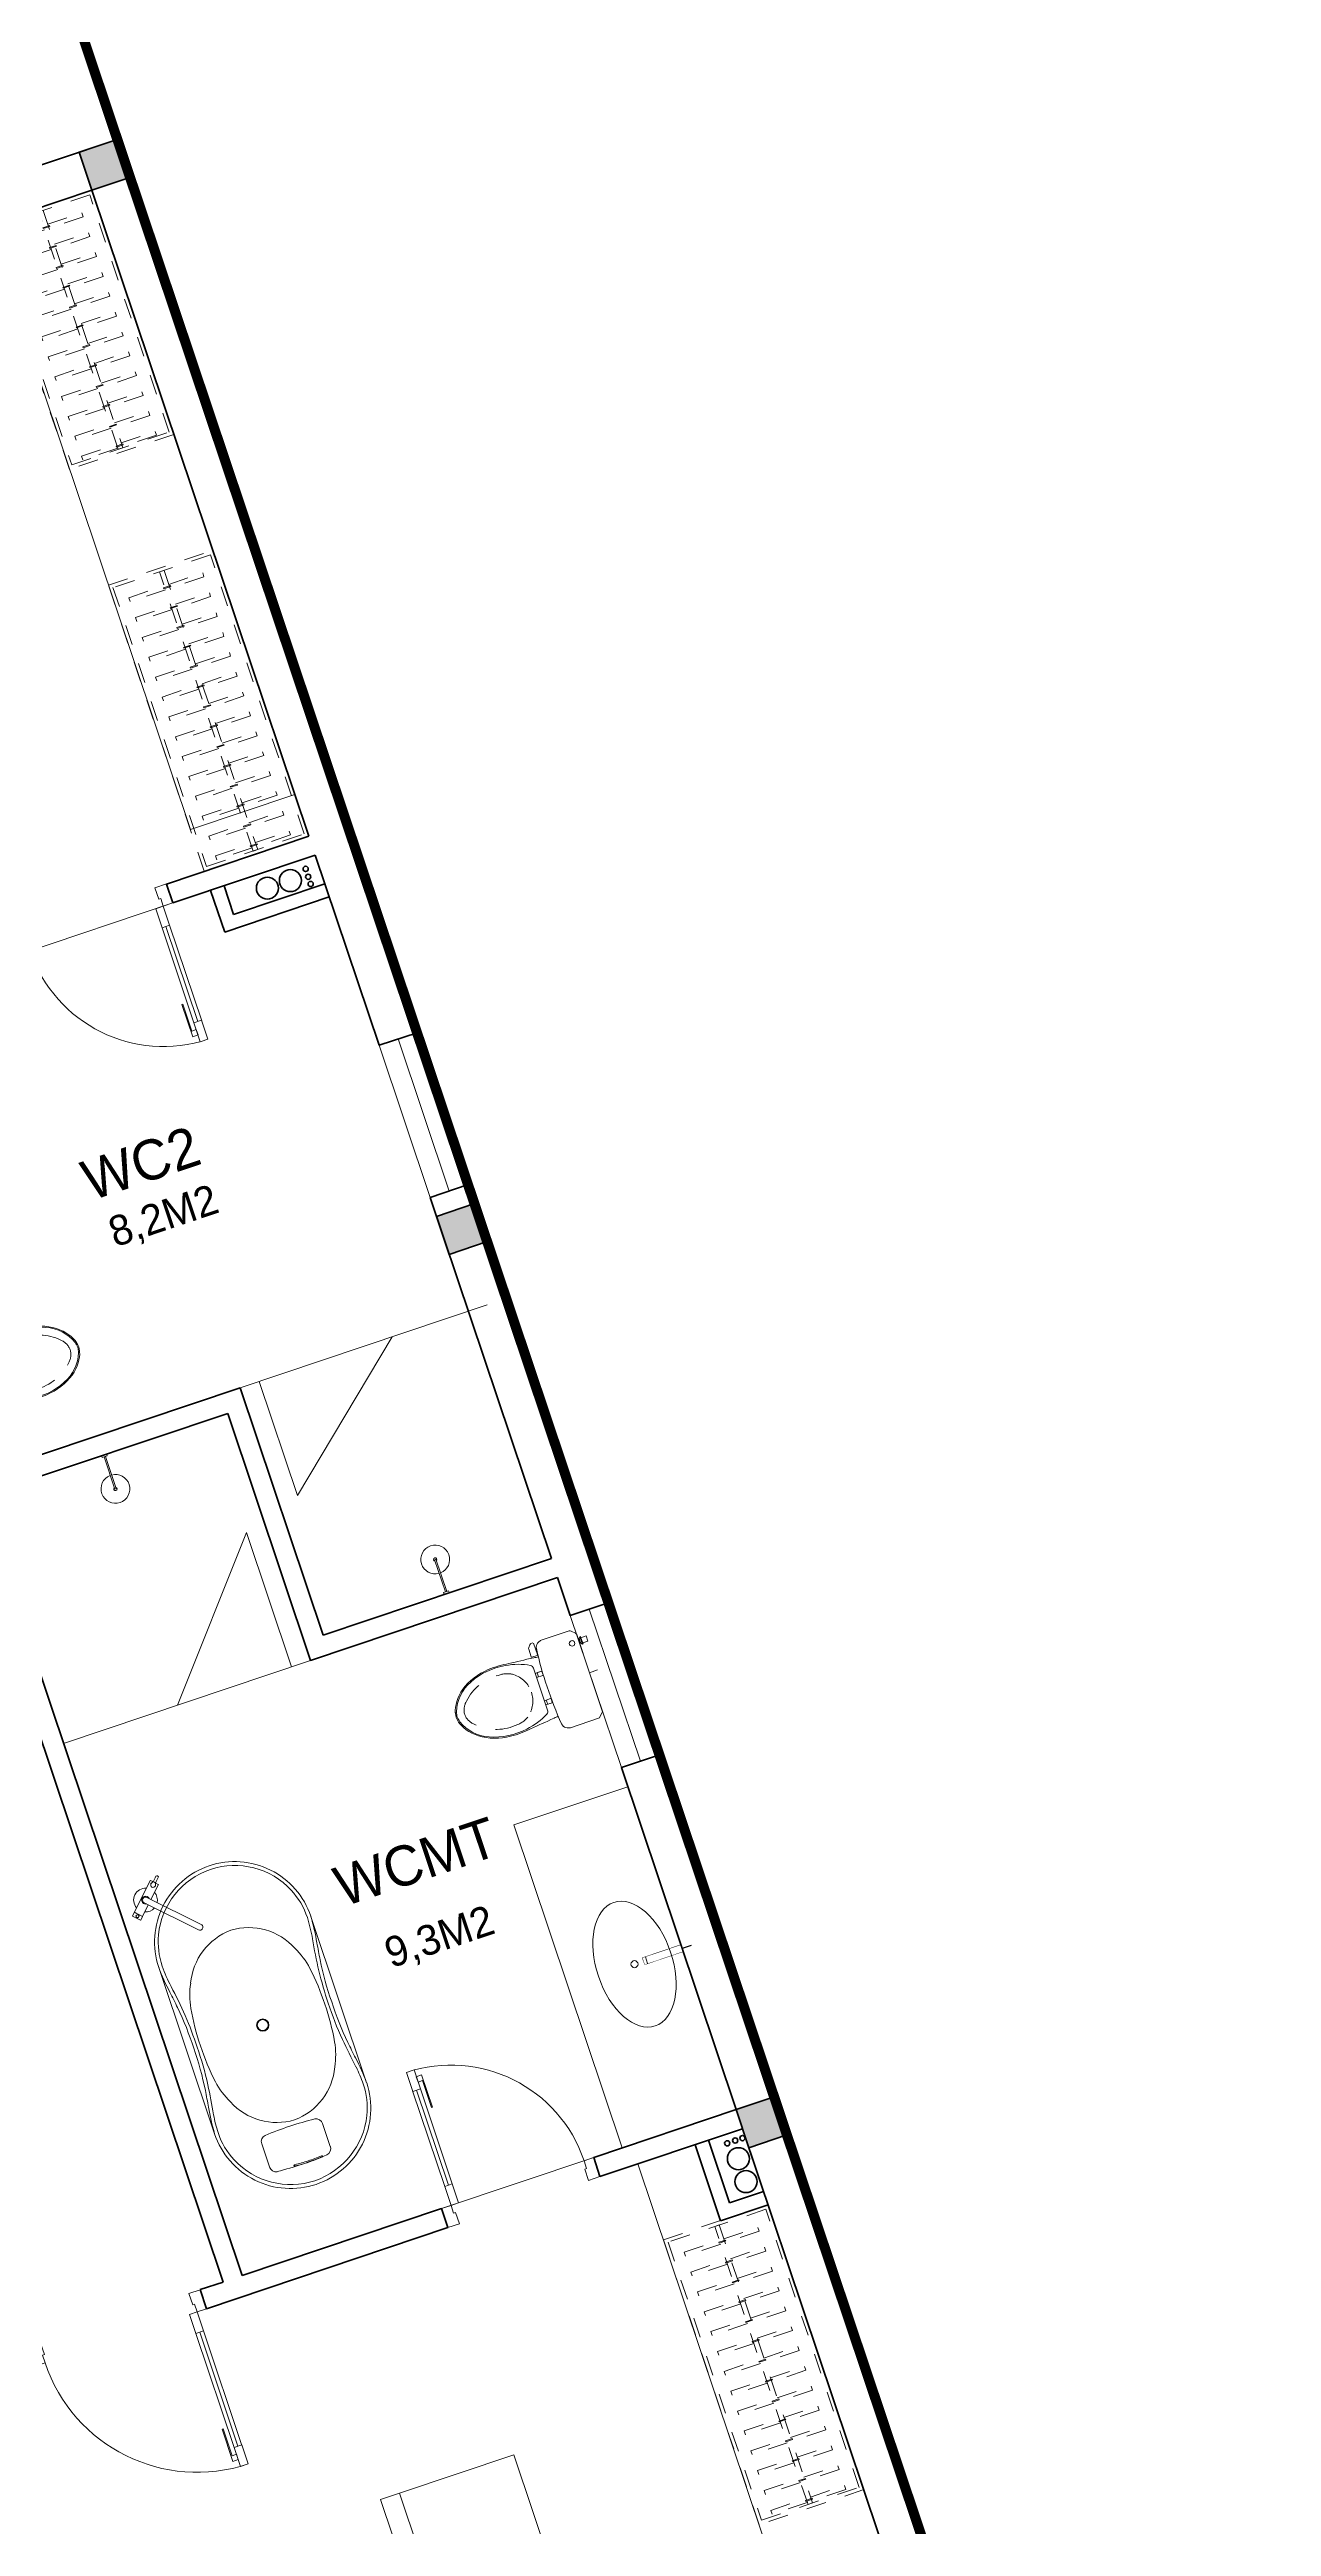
# Model space of a CAD drawing. Header units: metres. Extents: x 568332 to 569219, y 2065964 to 2066430.
# Drawn here: x 568591.53 to 568597.63, y 2066039.25 to 2066051.61 of the extents above; entities that cross this region are included whole.
import ezdxf

# ---------------------------------------------------------------- set-up
doc = ezdxf.new("R2010")
doc.units = ezdxf.units.M
for name, pattern in [('$AUDIT_BAD_LTYPE2', [0]), ('CENTER', [2, 1.25, -0.25, 0.25, -0.25]), ('HIDDEN', [0.375, 0.25, -0.125]), ('X-5M-G-MB PHONGNGU$0$HIDDEN2', [0.1875, 0.125, -0.0625]), ('xref-thap C (mb tang 32-2)$0$HIDDEN', [0.375, 0.25, -0.125])]:
    doc.linetypes.add(name, pattern=pattern)
doc.layers.get('0').update_dxf_attribs({"linetype": 'CONTINUOUS'})
doc.layers.get('DEFPOINTS').update_dxf_attribs({"linetype": 'CONTINUOUS'})
for name, color, linetype, lineweight in [('-CONCRETE', 1, 'CONTINUOUS', 35), ('-DOOR', 137, 'CONTINUOUS', 9), ('-FURNITURE', 46, 'CONTINUOUS', 9), ('-STEEL1', 1, 'CONTINUOUS', 35), ('-WALL', 4, 'CONTINUOUS', 35), ('TEXT25', 2, 'CONTINUOUS', 13)]:
    doc.layers.add(name, color=color, linetype=linetype, lineweight=lineweight)
doc.layers.add('-RANH GIOI LO DAT', color=12, linetype='CONTINUOUS')
doc.layers.add('ChiaLo', color=128, linetype='CENTER')
doc.styles.add('SVN_AVO_thuong', font='')
doc.styles.add('T1', font='', dxfattribs={"height": 200})
doc.styles.get('SVN_AVO_thuong').set_extended_font_data('SVN-Avo')
doc.styles.get('T1').set_extended_font_data('VNgeometric Light')

# ---------------------------------------------------------------- blocks, each defined once
blk = doc.blocks.new('*U204')
at = {"linetype": 'X-5M-G-MB PHONGNGU$0$HIDDEN2'}
for points in [[(0, 600), (0, 0), (1642, 0), (1642, 600)], [(1622, 580), (1622, 20), (20, 20), (20, 580)], [(1622, 287), (1622, 313), (20, 313), (20, 287)], [(114, 319), (109, 319), (109, 280), (114, 280)], [(228, 319), (223, 319), (223, 280), (228, 280)], [(342, 319), (337, 319), (337, 280), (342, 280)], [(456, 319), (451, 319), (451, 280), (456, 280)], [(570, 319), (565, 319), (565, 280), (570, 280)], [(684, 319), (679, 319), (679, 280), (684, 280)], [(798, 319), (793, 319), (793, 280), (798, 280)], [(912, 319), (907, 319), (907, 280), (912, 280)], [(1026, 319), (1021, 319), (1021, 280), (1026, 280)], [(1140, 319), (1135, 319), (1135, 280), (1140, 280)], [(1254, 319), (1249, 319), (1249, 280), (1254, 280)], [(1368, 319), (1363, 319), (1363, 280), (1368, 280)], [(1482, 319), (1477, 319), (1477, 280), (1482, 280)], [(1596, 319), (1591, 319), (1591, 280), (1596, 280)]]:
    blk.add_lwpolyline(points, close=True, dxfattribs=at)
for points in [[(122, 313), (122, 515), (100, 515), (100, 313)], [(236, 313), (236, 515), (214, 515), (214, 313)], [(350, 313), (350, 515), (328, 515), (328, 313)], [(464, 313), (464, 515), (442, 515), (442, 313)], [(578, 313), (578, 515), (556, 515), (556, 313)], [(692, 313), (692, 515), (670, 515), (670, 313)], [(806, 313), (806, 515), (784, 515), (784, 313)], [(920, 313), (920, 515), (898, 515), (898, 313)], [(1034, 313), (1034, 515), (1012, 515), (1012, 313)], [(1148, 313), (1148, 515), (1126, 515), (1126, 313)], [(1262, 313), (1262, 515), (1240, 515), (1240, 313)], [(1376, 313), (1376, 515), (1354, 515), (1354, 313)], [(1490, 313), (1490, 515), (1468, 515), (1468, 313)], [(1604, 313), (1604, 515), (1582, 515), (1582, 313)], [(100, 287), (100, 92), (122, 92), (122, 287)], [(214, 287), (214, 92), (236, 92), (236, 287)], [(328, 287), (328, 92), (350, 92), (350, 287)], [(442, 287), (442, 92), (464, 92), (464, 287)], [(556, 287), (556, 92), (578, 92), (578, 287)], [(670, 287), (670, 92), (692, 92), (692, 287)], [(784, 287), (784, 92), (806, 92), (806, 287)], [(898, 287), (898, 92), (920, 92), (920, 287)], [(1012, 287), (1012, 92), (1034, 92), (1034, 287)], [(1126, 287), (1126, 92), (1148, 92), (1148, 287)], [(1240, 287), (1240, 92), (1262, 92), (1262, 287)], [(1354, 287), (1354, 92), (1376, 92), (1376, 287)], [(1468, 287), (1468, 92), (1490, 92), (1490, 287)], [(1582, 287), (1582, 92), (1604, 92), (1604, 287)]]:
    blk.add_lwpolyline(points, dxfattribs=at)
blk = doc.blocks.new('*U187')
at = {"linetype": 'X-5M-G-MB PHONGNGU$0$HIDDEN2'}
for points in [[(0, 600), (0, 0), (1636, 0), (1636, 600)], [(1616, 580), (1616, 20), (20, 20), (20, 580)], [(1616, 287), (1616, 313), (20, 313), (20, 287)], [(114, 319), (109, 319), (109, 280), (114, 280)], [(228, 319), (223, 319), (223, 280), (228, 280)], [(342, 319), (337, 319), (337, 280), (342, 280)], [(456, 319), (451, 319), (451, 280), (456, 280)], [(570, 319), (565, 319), (565, 280), (570, 280)], [(684, 319), (679, 319), (679, 280), (684, 280)], [(798, 319), (793, 319), (793, 280), (798, 280)], [(912, 319), (907, 319), (907, 280), (912, 280)], [(1026, 319), (1021, 319), (1021, 280), (1026, 280)], [(1140, 319), (1135, 319), (1135, 280), (1140, 280)], [(1254, 319), (1249, 319), (1249, 280), (1254, 280)], [(1368, 319), (1363, 319), (1363, 280), (1368, 280)], [(1482, 319), (1477, 319), (1477, 280), (1482, 280)], [(1596, 319), (1591, 319), (1591, 280), (1596, 280)]]:
    blk.add_lwpolyline(points, close=True, dxfattribs=at)
for points in [[(122, 313), (122, 515), (100, 515), (100, 313)], [(236, 313), (236, 515), (214, 515), (214, 313)], [(350, 313), (350, 515), (328, 515), (328, 313)], [(464, 313), (464, 515), (442, 515), (442, 313)], [(578, 313), (578, 515), (556, 515), (556, 313)], [(692, 313), (692, 515), (670, 515), (670, 313)], [(806, 313), (806, 515), (784, 515), (784, 313)], [(920, 313), (920, 515), (898, 515), (898, 313)], [(1034, 313), (1034, 515), (1012, 515), (1012, 313)], [(1148, 313), (1148, 515), (1126, 515), (1126, 313)], [(1262, 313), (1262, 515), (1240, 515), (1240, 313)], [(1376, 313), (1376, 515), (1354, 515), (1354, 313)], [(1490, 313), (1490, 515), (1468, 515), (1468, 313)], [(1604, 313), (1604, 515), (1582, 515), (1582, 313)], [(100, 287), (100, 92), (122, 92), (122, 287)], [(214, 287), (214, 92), (236, 92), (236, 287)], [(328, 287), (328, 92), (350, 92), (350, 287)], [(442, 287), (442, 92), (464, 92), (464, 287)], [(556, 287), (556, 92), (578, 92), (578, 287)], [(670, 287), (670, 92), (692, 92), (692, 287)], [(784, 287), (784, 92), (806, 92), (806, 287)], [(898, 287), (898, 92), (920, 92), (920, 287)], [(1012, 287), (1012, 92), (1034, 92), (1034, 287)], [(1126, 287), (1126, 92), (1148, 92), (1148, 287)], [(1240, 287), (1240, 92), (1262, 92), (1262, 287)], [(1354, 287), (1354, 92), (1376, 92), (1376, 287)], [(1468, 287), (1468, 92), (1490, 92), (1490, 287)], [(1582, 287), (1582, 92), (1604, 92), (1604, 287)]]:
    blk.add_lwpolyline(points, dxfattribs=at)
blk = doc.blocks.new('A$C18091ED7')
for p, q in [((0, -42), (0, 0)), ((146, -27), (179, -27)), ((146, -27), (146, -30)), ((146, -30), (166, -30)), ((153, -37), (146, -30)), ((152, 0), (152, -27)), ((152, 0), (179, 0)), ((153, -37), (166, -37)), ((153, -40), (153, -37)), ((153, -40), (178, -40)), ((153, -40), (178, -40)), ((153, -40), (153, -42)), ((185, -30), (166, -30)), ((178, -37), (166, -37)), ((185, -30), (178, -37)), ((178, -37), (178, -40)), ((178, -40), (178, -42)), ((179, 0), (179, -27)), ((179, -27), (185, -27)), ((185, -27), (185, -30)), ((-83, -267), (-83, -300)), ((-83, -278), (-83, -288)), ((-61, -290), (-83, -290)), ((-63, -265), (-81, -265)), ((-61, -267), (-61, -300)), ((61, -267), (61, -300)), ((61, -290), (83, -290)), ((63, -265), (81, -265)), ((83, -267), (83, -300)), ((83, -278), (83, -288)), ((165, -262), (165, -290)), ((168, -260), (228, -260)), ((168, -292), (207, -292)), ((231, -274), (231, -262))]:
    blk.add_line(p, q)
for points in [[(230, -219, -0.137407), (225, -235), (222, -241, -0.236081), (198, -255, -0.051961), (-198, -255, -0.236081), (-222, -241), (-225, -235, -0.137407), (-230, -219), (-230, -72, -0.198912), (-226, -63), (-209, -46, -0.198912), (-200, -42), (0, -42), (200, -42, -0.198912), (209, -46), (226, -63, -0.198912), (230, -72)], [(144, -619, -0.212405), (26, -734, -0.027685), (-1, -739, -0.022279), (-26, -734, -0.212405), (-144, -619, -0.142796), (-167, -428, -0.093005), (-128, -309, -0.256439), (-111, -300), (0, -300), (111, -300, -0.256439), (128, -309, -0.093005), (167, -428, -0.142796)]]:
    blk.add_lwpolyline(points, format="xyb", close=True)
at = {"linetype": 'xref-thap C (mb tang 32-2)$0$HIDDEN', "ltscale": 100}
blk.add_lwpolyline([(61, -669, -0.199031), (0, -699, -0.199031), (-61, -669, -0.218924), (-132, -478, -0.153791), (-112, -404, -0.236701), (0, -348, -0.236701), (112, -404, -0.153791), (132, -478, -0.218924)], format="xyb", close=True, dxfattribs=at)
blk.add_circle((166, -78), 13.9)
for centre, radius, start, end in [((-81, -267), 1.98, 90, 180), ((-63, -267), 1.98, 0, 90), ((63, -267), 1.98, 90, 180), ((81, -267), 1.98, 0, 90), ((168, -262), 2.47, 90, 180), ((168, -290), 2.47, 180, 270), ((207, -277), 15.5, 270, 306.4659), ((168, -225), 80.1, 306.4659, 320.3123), ((228, -274), 2.47, 320.3123, 0)]:
    blk.add_arc(centre, radius, start, end)
for points in [[(-156, -259), (-157, -267), (-164, -328), (-169, -385), (-184, -528), (-136, -679), (-50, -735), (-20, -741), (0, -744)], [(156, -259), (157, -267), (164, -328), (169, -385), (184, -528), (136, -679), (50, -735), (20, -741), (0, -744)]]:
    blk.add_open_spline(points, degree=3, knots=[130.613938, 130.613938, 130.613938, 130.613938, 152.852109, 311.129351, 417.703951, 561.383393, 697.692632, 710.812262, 710.812262, 710.812262, 710.812262])
blk = doc.blocks.new('shower')
for points in [[(180919, -32316), (180912, -32316), (180912, -32147), (180919, -32147)], [(180929, -32327), (180902, -32327), (180902, -32316), (180929, -32316)]]:
    blk.add_lwpolyline(points, close=True)
for radius, start, end in [(72, 272.7907, 267.2093), (8.35, 294.8355, 245.1645)]:
    blk.add_arc((180916, -32147), radius, start, end)
blk = doc.blocks.new('A$C52EE6B0C')
for p, q in [((-17.21, 15.73), (17.22, 15.73)), ((-17.21, -15.76), (17.25, -15.76))]:
    blk.add_line(p, q)
for radius in [1.2, 1.06]:
    blk.add_circle((0, -0.01), radius)
for centre, radius, start, end in [((-17.24, -0.01), 15.75, 90, 180.006), ((-17.26, 0.1), 14.92, 89.8926, 114.0143), ((-18.18, -21.57), 37.31, 80.3254, 88.5595), ((-17.86, -16.41), 31.44, 80.9553, 88.8517), ((3.49, 116.01), 102.69, 260.8064, 264.3565), ((10, 158.8), 145.24, 261.3218, 262.6566), ((-0.88, 77.07), 62.8, 262.9723, 270.8035), ((0.89, 77.07), 62.8, 269.1965, 277.0277), ((-18.44, 226.88), 214.55, 276.9922, 278.5968), ((-9.99, 158.8), 145.24, 277.3434, 278.6782), ((18.19, -21.57), 37.31, 91.4405, 99.6746), ((17.5, -11.01), 26.04, 90.5716, 98.5262), ((17.38, 0.65), 14.38, 65.524, 90.5716), ((17.25, -0.01), 15.75, 359.994, 90), ((-17.21, 0), 15.03, 114.0143, 180.0588), ((-7.45, -0.4), 12.19, 113.3669, 178.172), ((-5.42, -2.21), 14.69, 98.5198, 117.8513), ((-0.26, -36.68), 49.55, 89.6984, 98.5198), ((-0.44, 89.41), 75.84, 265.3361, 270.3355), ((0.58, 84.46), 70.9, 269.5363, 275.751), ((0.27, -36.68), 49.55, 81.4802, 90.3016), ((5.43, -2.21), 14.69, 62.1487, 81.4802), ((7.46, -0.4), 12.19, 1.828, 66.6331), ((17.03, -0.12), 15.22, 0.4019, 65.524), ((28.3, 2.77), 0.286, 160.8079, 185.6776), ((1.03, 0.06), 27.11, 359.8448, 5.6776), ((28.15, 2.82), 0.123, 123.4741, 160.8079), ((28.12, 2.87), 0.0732, 85.7912, 123.4741), ((28.11, 2.83), 0.109, 39.0943, 85.7912), ((27.99, 2.72), 0.275, 4.9413, 41.0024), ((1.84, 0.05), 26.56, 359.8607, 5.8154), ((-17.24, -0.02), 15.75, 179.994, 270), ((-17.21, -0.03), 15.03, 179.9411, 245.9857), ((-7.45, 0.37), 12.19, 181.828, 246.6331), ((7.46, 0.37), 12.19, 293.3669, 358.172), ((17.25, -0.02), 15.75, 270, 0.006), ((17.03, 0.09), 15.22, 294.476, 359.5981), ((1.03, -0.09), 27.11, 354.3224, 0.1552), ((28.3, -2.8), 0.286, 174.3224, 199.1921), ((28.15, -2.85), 0.123, 199.1921, 236.5259), ((28.12, -2.89), 0.0732, 236.5259, 274.2088), ((28.11, -2.86), 0.109, 274.2088, 320.9057), ((27.99, -2.75), 0.275, 318.9976, 355.0587), ((1.84, -0.08), 26.56, 354.1846, 0.1393), ((-17.26, -0.13), 14.92, 245.9857, 270.1074), ((3.49, -116.04), 102.69, 95.6435, 99.1936), ((-5.42, 2.18), 14.69, 242.1487, 261.4802), ((-0.88, -77.1), 62.8, 89.1965, 97.0277), ((-0.26, 36.65), 49.55, 261.4802, 270.3016), ((-0.44, -89.44), 75.84, 89.6645, 94.6639), ((0.27, 36.65), 49.55, 269.6984, 278.5198), ((0.58, -84.49), 70.9, 84.249, 90.4637), ((0.89, -77.1), 62.8, 82.9723, 90.8035), ((5.43, 2.18), 14.69, 278.5198, 297.8513), ((-18.44, -226.91), 214.55, 81.4032, 83.0078), ((17.38, -0.67), 14.38, 269.4284, 294.476), ((-18.18, 21.54), 37.31, 271.4405, 279.6746), ((-17.86, 16.38), 31.44, 271.1483, 279.0447), ((10, -158.82), 145.24, 97.3434, 98.6782), ((-9.99, -158.82), 145.24, 81.3218, 82.6566), ((18.19, 21.54), 37.31, 260.3254, 268.5595), ((17.5, 10.99), 26.04, 261.4738, 269.4284)]:
    blk.add_arc(centre, radius, start, end)
at = {"layer": 'DEFPOINTS'}
for tag, p in [('MODELNUMBER', (0, 0)), ('TRADENAME', (0, 0)), ('PRODUCT', (0, 0)), ('MATERIAL', (0, -0.01))]:
    blk.add_attdef(tag, p, '', height=0.001, dxfattribs=at)
blk = doc.blocks.new('A$C4D835AF5')
at = {"layer": '-FURNITURE', "ltscale": 8}
for p, q in [((-3.94, 0.33), (-3.94, 0.87)), ((-3.86, 0.31), (-3.92, 0.31)), ((3.15, 0.91), (-3.9, 0.91)), ((-3.55, 0.46), (-3.55, 0.49)), ((-3.34, 0.49), (-3.34, 0.46)), ((-0.59, 0), (-0.59, -12.09)), ((0.59, 0), (0.59, -12.09)), ((3.15, -0.91), (3.15, 0.91)), ((3.17, 0.9), (3.15, 0.9)), ((3.17, -0.9), (3.17, 0.9)), ((3.19, 0.91), (3.98, 0.91)), ((4, -0.89), (4, 0.89)), ((-3.94, -0.87), (-3.94, -0.33)), ((-3.86, -0.31), (-3.92, -0.31)), ((-0.59, -0.91), (-3.9, -0.91)), ((-3.7, -0.45), (-3.7, -0.42)), ((-3.63, -0.46), (-3.62, -0.45)), ((-3.59, -0.47), (-3.59, -0.46)), ((-3.52, -0.47), (-3.52, -0.47)), ((-3.48, -0.49), (-3.49, -0.47)), ((-3.41, -0.49), (-3.4, -0.47)), ((-3.37, -0.47), (-3.37, -0.47)), ((-3.3, -0.47), (-3.3, -0.46)), ((-3.26, -0.46), (-3.27, -0.45)), ((-3.19, -0.45), (-3.19, -0.42)), ((3.15, -0.91), (0.59, -0.91)), ((3.17, -0.9), (3.15, -0.9)), ((3.19, -0.91), (3.98, -0.91))]:
    blk.add_line(p, q, dxfattribs=at)
for radius in [0.311, 0.264]:
    blk.add_circle((3.58, 0), radius, dxfattribs=at)
for centre, radius, start, end in [((-5.16, 0), 0.25, 92.2606, 178.0931), ((-5.17, -0.01), 0.24, 175.3989, 267.6837), ((-5.41, -2528.91), 2529.16, 89.96608, 89.99458), ((-3.9, 0.87), 0.0394, 90, 180), ((-3.92, 0.33), 0.0197, 180, 270), ((-3.44, -0.18), 0.68, 90.0156, 98.8981), ((-3.45, -0.18), 0.68, 81.1019, 89.9843), ((0, 0), 2.36, 22.5403, 157.4597), ((0, 0), 0.787, 318.5904, 221.4096), ((0, 0), 0.591, 0, 180), ((3.19, 0.89), 0.0197, 90, 180), ((3.98, 0.89), 0.0197, 0, 90), ((-4.56, 275.44), 275.69, 269.8714, 270.1344), ((-3.92, -0.33), 0.0197, 90, 180), ((-3.9, -0.87), 0.0394, 180, 270), ((-3.69, -0.45), 0.0116, 184.9731, 258.0341), ((-3.65, -0.25), 0.212, 257.2816, 272.5837), ((-3.64, -0.45), 0.0113, 272.4657, 345.4476), ((-3.58, -0.47), 0.0111, 186.415, 247.4427), ((-3.54, -0.29), 0.191, 257.5175, 274.7853), ((-3.53, -0.47), 0.013, 270.8628, 343.9334), ((-3.47, -0.49), 0.0123, 192.379, 260.1423), ((-3.45, -0.3), 0.207, 262.2006, 277.9341), ((-3.42, -0.49), 0.0113, 277.3078, 350.62), ((-3.36, -0.47), 0.012, 194.1286, 259.0417), ((-3.34, -0.27), 0.209, 264.2063, 279.0284), ((-3.31, -0.47), 0.013, 269.1876, 350.2219), ((-3.25, -0.45), 0.0111, 194.1922, 261.8514), ((-3.24, -0.24), 0.225, 267.1756, 281.6728), ((-3.2, -0.45), 0.0128, 280.6032, 352.1474), ((0, 0), 2.36, 202.5403, 255.4906), ((0, 0), 2.36, 284.5093, 337.4597), ((3.19, -0.89), 0.0197, 180, 270), ((3.98, -0.89), 0.0197, 270, 0), ((0, -12.09), 0.591, 180, 0)]:
    blk.add_arc(centre, radius, start, end, dxfattribs=at)
blk.add_ellipse((-3.44, 0), major_axis=(0.555, 0), ratio=0.849194, dxfattribs=at)
for tag, p in [('MODELNUMBER', (0, 0.01)), ('TRADENAME', (0, 0.01)), ('PRODUCT', (0, 0.01)), ('MATERIAL', (0, 0))]:
    blk.add_attdef(tag, p, '', height=0.001, dxfattribs=at)
blk = doc.blocks.new('Sink_Cicle')
blk.add_lwpolyline([(17, -50), (-17, -50), (-18, -252), (17, -252)], close=True)
blk.add_circle((0, -300), 17.5)
at = {"layer": 'DEFPOINTS'}
blk.add_line((0, -100), (0, 0), dxfattribs=at)
blk.add_wipeout([(17, -50), (-17, -50), (-18, -252), (17, -252)])
at = {"layer": '-FURNITURE', "linetype": 'Continuous'}
blk.add_ellipse((0, -300), major_axis=(-325, 0), ratio=0.584615, dxfattribs=at)
blk.add_line((-18, -237), (17, -237))
blk = doc.blocks.new('*U205')
at = {"linetype": 'X-5M-G-MB PHONGNGU$0$HIDDEN2'}
for points in [[(0, 600), (0, 0), (1402, 0), (1402, 600)], [(1382, 580), (1382, 20), (20, 20), (20, 580)], [(1382, 287), (1382, 313), (20, 313), (20, 287)], [(114, 319), (109, 319), (109, 280), (114, 280)], [(228, 319), (223, 319), (223, 280), (228, 280)], [(342, 319), (337, 319), (337, 280), (342, 280)], [(456, 319), (451, 319), (451, 280), (456, 280)], [(570, 319), (565, 319), (565, 280), (570, 280)], [(684, 319), (679, 319), (679, 280), (684, 280)], [(798, 319), (793, 319), (793, 280), (798, 280)], [(912, 319), (907, 319), (907, 280), (912, 280)], [(1026, 319), (1021, 319), (1021, 280), (1026, 280)], [(1140, 319), (1135, 319), (1135, 280), (1140, 280)], [(1254, 319), (1249, 319), (1249, 280), (1254, 280)], [(1368, 319), (1363, 319), (1363, 280), (1368, 280)]]:
    blk.add_lwpolyline(points, close=True, dxfattribs=at)
for points in [[(122, 313), (122, 515), (100, 515), (100, 313)], [(236, 313), (236, 515), (214, 515), (214, 313)], [(350, 313), (350, 515), (328, 515), (328, 313)], [(464, 313), (464, 515), (442, 515), (442, 313)], [(578, 313), (578, 515), (556, 515), (556, 313)], [(692, 313), (692, 515), (670, 515), (670, 313)], [(806, 313), (806, 515), (784, 515), (784, 313)], [(920, 313), (920, 515), (898, 515), (898, 313)], [(1034, 313), (1034, 515), (1012, 515), (1012, 313)], [(1148, 313), (1148, 515), (1126, 515), (1126, 313)], [(1262, 313), (1262, 515), (1240, 515), (1240, 313)], [(1376, 313), (1376, 515), (1354, 515), (1354, 313)], [(100, 287), (100, 92), (122, 92), (122, 287)], [(214, 287), (214, 92), (236, 92), (236, 287)], [(328, 287), (328, 92), (350, 92), (350, 287)], [(442, 287), (442, 92), (464, 92), (464, 287)], [(556, 287), (556, 92), (578, 92), (578, 287)], [(670, 287), (670, 92), (692, 92), (692, 287)], [(784, 287), (784, 92), (806, 92), (806, 287)], [(898, 287), (898, 92), (920, 92), (920, 287)], [(1012, 287), (1012, 92), (1034, 92), (1034, 287)], [(1126, 287), (1126, 92), (1148, 92), (1148, 287)], [(1240, 287), (1240, 92), (1262, 92), (1262, 287)], [(1354, 287), (1354, 92), (1376, 92), (1376, 287)]]:
    blk.add_lwpolyline(points, dxfattribs=at)
blk = doc.blocks.new('*U148')
at = {"linetype": '$AUDIT_BAD_LTYPE2'}
for p, q in [((70, 100), (70, 600)), ((90, 600), (90, 100))]:
    blk.add_line(p, q, dxfattribs=at)
for points in [[(50, 600), (90, 600), (90, 700), (50, 700), (50, 600)], [(50, 603), (50, 100)], [(50, 100), (90, 100), (90, 0), (50, 0), (50, 100)]]:
    blk.add_lwpolyline(points)
for points in [[(118, 495), (118, 664), (90, 664), (90, 636), (113, 636), (113, 495)], [(0, 0), (50, 0), (50, -40), (60, -40), (60, -100), (0, -100)], [(800, 0), (750, 0), (750, -40), (740, -40), (740, -100), (800, -100)]]:
    blk.add_lwpolyline(points, close=True)
at = {"linetype": '$AUDIT_BAD_LTYPE2', "ltscale": 0.3}
blk.add_arc((50, 0), 700, 0, 90, dxfattribs=at)
blk = doc.blocks.new('*U149')
at = {"linetype": '$AUDIT_BAD_LTYPE2'}
for p, q in [((70, 100), (70, 700)), ((90, 700), (90, 100))]:
    blk.add_line(p, q, dxfattribs=at)
for points in [[(50, 700), (90, 700), (90, 800), (50, 800), (50, 700)], [(50, 703), (50, 100)], [(50, 100), (90, 100), (90, 0), (50, 0), (50, 100)]]:
    blk.add_lwpolyline(points)
for points in [[(118, 595), (118, 764), (90, 764), (90, 736), (113, 736), (113, 595)], [(0, 0), (50, 0), (50, -40), (60, -40), (60, -100), (0, -100)], [(900, 0), (850, 0), (850, -40), (840, -40), (840, -100), (900, -100)]]:
    blk.add_lwpolyline(points, close=True)
at = {"linetype": '$AUDIT_BAD_LTYPE2', "ltscale": 0.3}
blk.add_arc((50, 0), 800, 0, 90, dxfattribs=at)
blk = doc.blocks.new('A$C5C575821')
at = {"layer": '-CONCRETE'}
h = blk.add_hatch(color=256, dxfattribs=at)
h.dxf.hatch_style = 1
h.paths.add_polyline_path([(0, 200), (0, 0), (200, 0), (200, 200)])
blk.add_lwpolyline([(0, 0), (200, 0), (200, 200), (0, 200)], close=True, dxfattribs=at)
blk = doc.blocks.new('TRUC M8')
at = {"layer": '-WALL'}
for p in [(5600, 14600), (5600, 9000), (5600, 4300)]:
    blk.add_blockref('A$C5C575821', p, dxfattribs=at)
blk = doc.blocks.new('A$C0C865DDF')
at = {"layer": '-CONCRETE'}
for centre, radius in [((7.212, 15.3), 0.055), ((7.288, 15.358), 0.013), ((7.301, 15.319), 0.013), ((7.097, 15.262), 0.055), ((7.313, 15.283), 0.013), ((9.431, 9.015), 0.013), ((9.467, 9.027), 0.013), ((9.391, 9.001), 0.013), ((9.447, 8.924), 0.055), ((9.485, 8.81), 0.055)]:
    blk.add_circle(centre, radius, dxfattribs=at)
at = {"layer": '-DOOR'}
blk.add_line((5.866, 14.933), (6.625, 15.188), dxfattribs=at)
for points in [[(7.654, 14.478), (7.844, 14.541), (8.098, 13.783), (7.909, 13.719)], [(8.608, 11.634), (8.798, 11.697), (9.053, 10.939), (8.863, 10.875)]]:
    blk.add_lwpolyline(points, close=True, dxfattribs=at)
for points in [[(8.004, 13.751), (7.749, 14.51)], [(8.958, 10.907), (8.703, 11.665)], [(7.966, 8.675), (8.725, 8.93)]]:
    blk.add_lwpolyline(points, dxfattribs=at)
at = {"layer": '-FURNITURE'}
for p, q in [((6.962, 12.769), (8.194, 13.183)), ((6.08, 10.996), (7.312, 11.41))]:
    blk.add_line(p, q, dxfattribs=at)
at = {"layer": '-FURNITURE', "ltscale": 5}
for p, q in [((7.372, 9.1), (7.411, 8.985)), ((7.069, 8.999), (7.108, 8.883))]:
    blk.add_line(p, q, dxfattribs=at)
at = {"layer": '-FURNITURE'}
for points in [[(6.713, 15.555), (5.701, 18.569), (6.222, 18.744), (7.234, 15.73)], [(9.436, 9.169), (8.895, 10.78), (8.326, 10.589), (8.867, 8.978)], [(10.346, 4.728), (8.946, 8.899), (9.468, 9.074), (10.867, 4.903)], [(8.329, 5.55), (8.898, 5.741), (8.326, 7.447), (7.757, 7.256)], [(7.757, 7.256), (7.662, 7.225), (8.235, 5.518), (8.329, 5.55)]]:
    blk.add_lwpolyline(points, close=True, dxfattribs=at)
for points in [[(7.056, 12.801), (7.247, 12.232), (7.72, 13.024)], [(7.218, 11.378), (6.993, 12.048), (6.649, 11.187)]]:
    blk.add_lwpolyline(points, dxfattribs=at)
at = {"layer": '-FURNITURE', "ltscale": 5}
for centre, radius, start, end in [((7.101, 9.01), 0.0342, 116.3489, 199.03), ((7.739, 7.489), 1.683, 103.9367, 112.826), ((7.34, 9.089), 0.0342, 18.1101, 100.7913), ((6.731, 10.491), 1.683, 284.2895, 293.1788), ((7.379, 8.974), 0.0342, 296.2551, 18.9363), ((7.14, 8.893), 0.0342, 198.0164, 280.6975)]:
    blk.add_arc(centre, radius, start, end, dxfattribs=at)
at = {"layer": '-RANH GIOI LO DAT', "linetype": 'HIDDEN', "ltscale": 10, "const_width": 0.05}
blk.add_lwpolyline([(0.024, 18.984), (5.712, 20.893), (12.075, 1.933), (6.387, 0.024)], close=True, dxfattribs=at)
at = {"layer": '-WALL'}
for p, q in [((5.305, 18.647), (6.348, 18.997)), ((6.348, 18.997), (7.844, 14.541)), ((6.222, 18.744), (5.369, 18.458)), ((7.304, 15.521), (6.222, 18.744)), ((6.593, 15.282), (7.304, 15.521)), ((7.336, 15.426), (6.625, 15.188)), ((7.654, 14.478), (7.336, 15.426)), ((7.383, 15.284), (7.336, 15.426)), ((6.625, 15.188), (6.593, 15.282)), ((6.884, 15.043), (6.814, 15.251)), ((6.928, 15.131), (6.881, 15.273)), ((6.884, 15.043), (7.406, 15.218)), ((6.928, 15.131), (7.383, 15.284)), ((6.876, 8.309), (4.776, 14.567)), ((8.514, 11.918), (7.909, 13.719)), ((8.098, 13.783), (8.798, 11.697)), ((6.962, 12.769), (5.634, 12.324)), ((6.962, 12.769), (7.375, 11.536)), ((6.899, 12.642), (5.666, 12.229)), ((7.312, 11.41), (6.899, 12.642)), ((5.666, 12.229), (6.971, 8.341)), ((7.375, 11.536), (8.514, 11.918)), ((8.545, 11.823), (7.312, 11.41)), ((8.725, 8.93), (9.436, 9.169)), ((9.468, 9.074), (8.756, 8.835)), ((10.867, 4.902), (9.468, 9.074)), ((9.573, 8.761), (9.468, 9.074)), ((8.756, 8.835), (8.725, 8.93)), ((9.358, 8.615), (9.231, 8.994)), ((9.402, 8.704), (9.297, 9.016)), ((6.971, 8.341), (7.966, 8.675)), ((7.966, 8.675), (7.998, 8.581)), ((9.358, 8.615), (9.595, 8.694)), ((9.402, 8.704), (9.573, 8.761)), ((7.998, 8.581), (6.794, 8.176)), ((6.762, 8.271), (6.876, 8.309)), ((6.794, 8.176), (6.762, 8.271))]:
    blk.add_line(p, q, dxfattribs=at)
for points in [[(7.654, 14.478), (7.844, 14.541)], [(7.909, 13.719), (8.098, 13.783)], [(8.545, 11.823), (8.608, 11.634), (8.798, 11.697)]]:
    blk.add_lwpolyline(points, dxfattribs=at)
at = {"layer": '-DOOR', "xscale": 0.001, "yscale": 0.001, "zscale": 0.001, "rotation": 198.5513592850713}
for name, p in [('*U148', (6.625, 15.188)), ('*U149', (6.794, 8.176))]:
    blk.add_blockref(name, p, dxfattribs=at)
at = {"layer": '-FURNITURE', "extrusion": (0, 0, -1), "xscale": 0.0009166666666659741, "yscale": 0.0009166666666659741, "zscale": -0.000916666666665974, "rotation": 251.4486407149287}
for name, p in [('*U205', (-6.222, 18.744)), ('*U204', (-6.825, 16.948)), ('*U187', (-9.595, 8.695))]:
    blk.add_blockref(name, p, dxfattribs=at)
at = {"layer": '-FURNITURE', "yscale": 0.001, "zscale": 0.001}
for name, p, xscale, rotation in [('A$C18091ED7', (5.451, 12.737), 0.001, 108.5513592850713), ('shower', (188.082, 39.348), 0.001, 198.5513592850713), ('shower', (169.222, 99.949), -0.001, 18.55135928507132), ('A$C18091ED7', (8.744, 11.362), -0.001, 288.5513592850713)]:
    blk.add_blockref(name, p, dxfattribs=dict(at, xscale=xscale, rotation=rotation))
at = {"layer": '-FURNITURE', "xscale": 0.02539829667096628, "yscale": 0.02539829667096628, "zscale": 0.02539829667096628, "rotation": 288.5513592850713}
blk.add_blockref('A$C52EE6B0C', (7.074, 9.591), dxfattribs=at).add_auto_attribs({'MODELNUMBER': 'K-1800', 'TRADENAME': 'ABRAZO', 'PRODUCT': 'BATH', 'MATERIAL': 'LITHOCAST'})
at = {"layer": '-FURNITURE', "ltscale": 8}
ref = blk.add_blockref('A$C4D835AF5', (6.489, 10.214), dxfattribs=dict(at, xscale=-0.0250868208100975, yscale=0.02508682081009749, zscale=0.02508682081009749, rotation=63.55135928507132))
ref.add_attrib('MODELNUMBER', 'K-T97328-4', (6.489, 10.214), dxfattribs={"layer": 'DEFPOINTS', "height": 0.0000251, "rotation": 243.5514})
ref.add_attrib('TRADENAME', 'PURIST', (6.489, 10.214), dxfattribs={"layer": 'DEFPOINTS', "height": 0.0000251, "rotation": 243.5514})
ref.add_attrib('PRODUCT', 'BATH FILLER', (6.489, 10.214), dxfattribs={"layer": 'DEFPOINTS', "height": 0.0000251, "rotation": 243.5514})
ref.add_attrib('MATERIAL', 'PREMIUM MATERIALS', (6.489, 10.214), dxfattribs={"layer": 'DEFPOINTS', "height": 0.0000251, "rotation": 243.5514})
at = {"layer": 'TEXT25'}
for s, height, style, p in [('WC2', 0.2, 'SVN_AVO_thuong', (6.216, 13.701)), ('8,2M2', 0.15, 'T1', (6.337, 13.47)), ('WCMT', 0.2, 'SVN_AVO_thuong', (7.475, 10.179)), ('9,3M2', 0.15, 'T1', (7.714, 9.874))]:
    blk.add_text(s, height=height, rotation=18.5514, dxfattribs=dict(at, style=style)).set_placement(p)
at = {"layer": '-FURNITURE', "xscale": -0.001, "yscale": 0.001, "zscale": 0.001, "rotation": 288.5513592850713}
blk.add_blockref('Sink_Cicle', (9.213, 9.99), dxfattribs=at)
at = {"layer": '-WALL'}
blk.add_line((9.053, 10.939), (11.121, 4.776), dxfattribs=at)
blk.add_lwpolyline([(9.436, 9.169), (8.863, 10.875), (9.053, 10.939)], dxfattribs=at)
at = {"layer": '-DOOR', "xscale": 0.001, "yscale": 0.001, "zscale": 0.001, "rotation": 18.55135928507137}
blk.add_blockref('*U148', (7.966, 8.675), dxfattribs=at)
at = {"layer": '-STEEL1', "xscale": 0.001, "yscale": 0.001, "zscale": 0.001, "rotation": 18.55135928507137}
blk.add_blockref('TRUC M8', (5.558, 3.121), dxfattribs=at)

msp = doc.modelspace()

# ---------------------------------------------------------------- linework, layer by layer
at = {"layer": 'ChiaLo', "ltscale": 5}
msp.add_lwpolyline([(568529.663, 2066032.391), (568591.233, 2066053.054), (568597.596, 2066034.093)], dxfattribs=at)

# ---------------------------------------------------------------- next in the draw order: block references
msp.add_blockref('A$C0C865DDF', (568585.521, 2066032.161))

doc.saveas('drawing.dxf')
